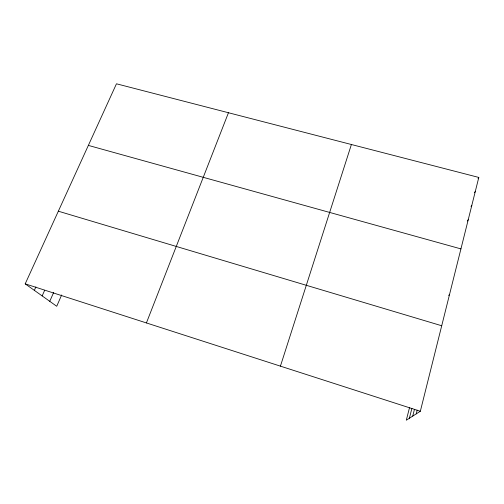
<?xml version="1.0" encoding="UTF-8"?>
<svg xmlns="http://www.w3.org/2000/svg" width="504" height="504" viewBox="0 0 504 504"><rect width="100%" height="100%" fill="white"/><g stroke="black" fill="none" stroke-linecap="round" stroke-linejoin="round"><path stroke-width="0.76" d="M409.525 407.61L406.312 420.204L420.336 411.258L478.8 177.439L116.468 83.796L25.2 283.853L56.725 306.274L61.658 294.966M412.745 416.096L414.452 409.343M416.228 413.879L417.161 410.174M409.38 418.244L411.9 408.334M280.419 366.143L351.401 144.516M146.412 322.938L228.457 112.738M49.757 301.316L53.701 292.37M42.16 295.917L44.68 290.26M34.348 290.354L35.904 286.902M478.057 178.762L478.8 177.439M474.541 192.692L475.329 191.331M471.032 206.722L471.807 205.418M467.41 221.042L468.235 219.7M448.686 295.508L449.574 294.33M88.364 145.404L460.933 248.9M58.344 211.201L441.712 325.754M25.2 283.853L420.336 411.258"/></g></svg>
